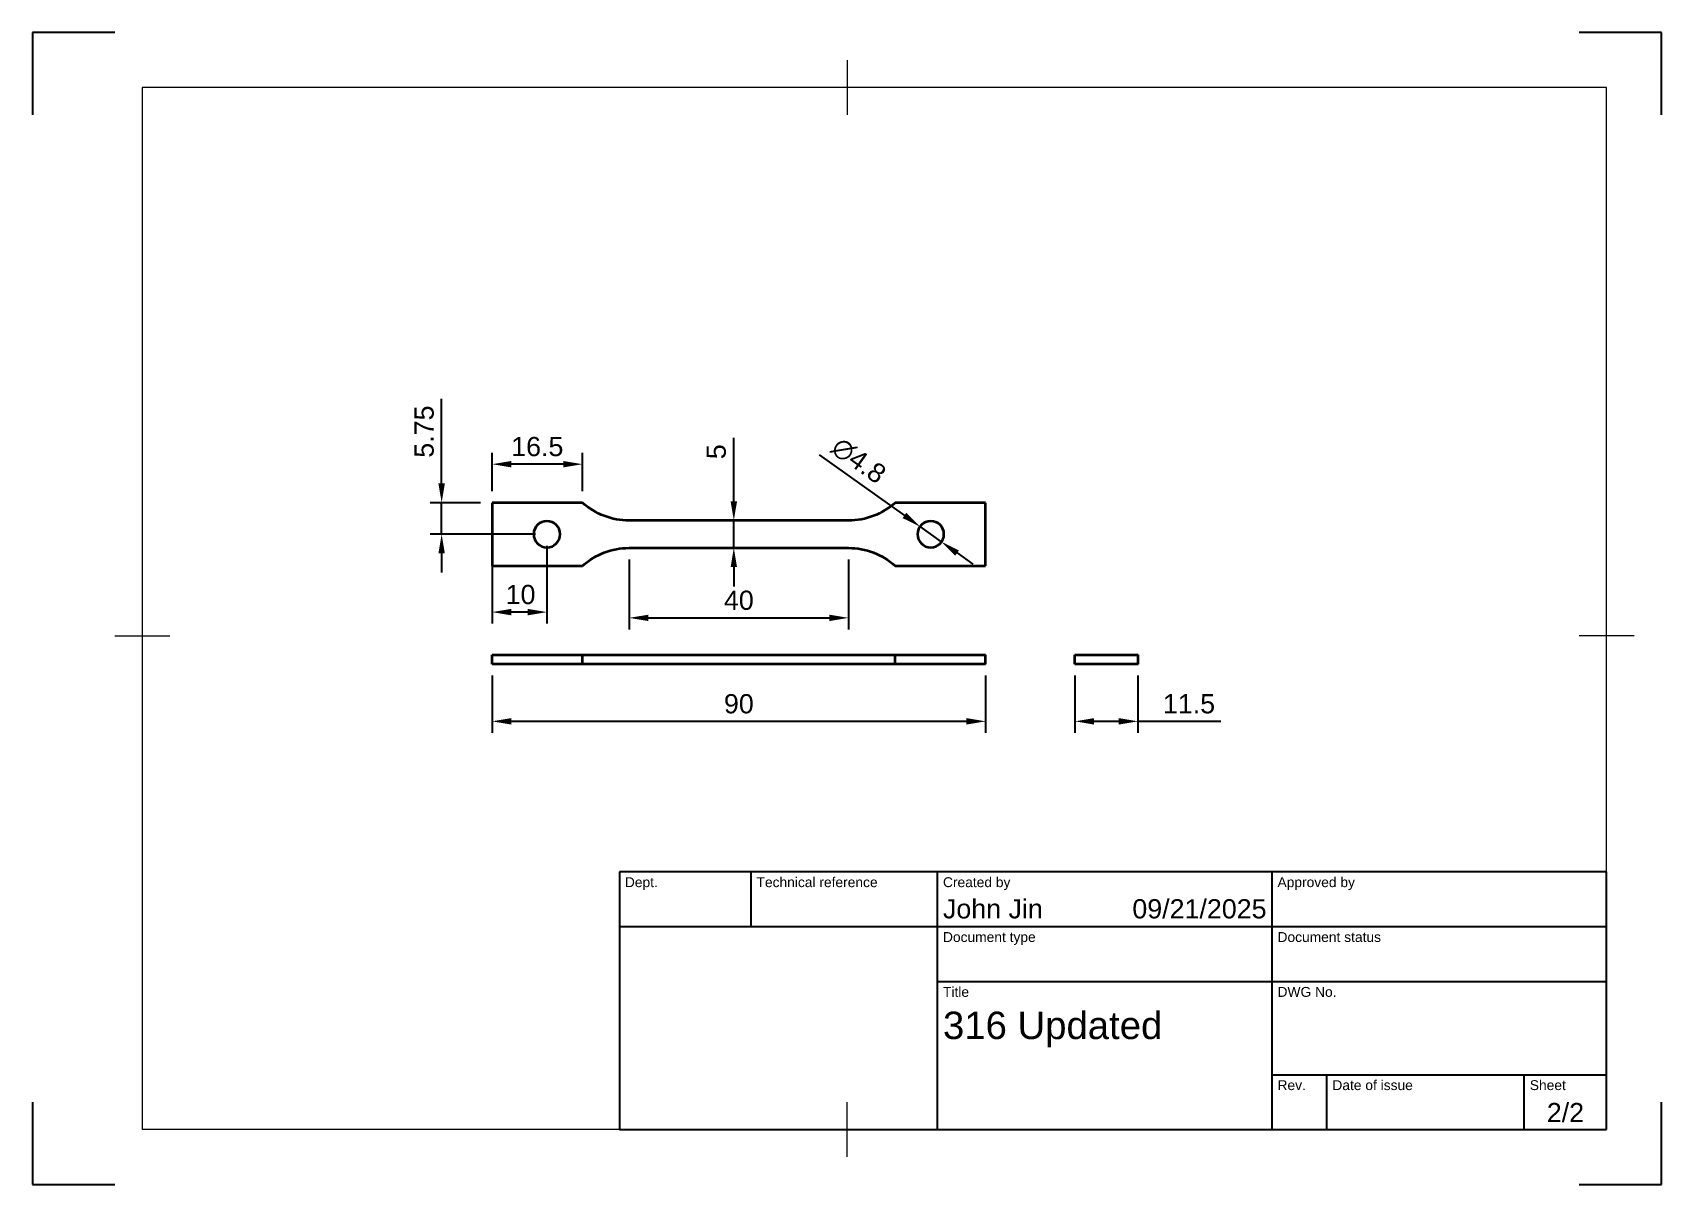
# Model space of a CAD drawing. Header units: millimetres. Extents: x 0 to 297, y 0 to 210.
import ezdxf
from ezdxf.enums import TextEntityAlignment as Align

# ---------------------------------------------------------------- set-up
doc = ezdxf.new("R2010")
doc.units = ezdxf.units.MM
doc.header["$LTSCALE"] = 0.75
for name, color, linetype, lineweight in [('BORDER', 7, 'Continuous', 18), ('FD_Dimensions', 7, 'Continuous', 18), ('TITLEBLOCK', 7, 'Continuous', 25), ('Visible', 7, 'Continuous', 35)]:
    doc.layers.add(name, color=color, linetype=linetype, lineweight=lineweight)
doc.styles.add('FusionTitle', font='arial.ttf')
doc.styles.get("Standard").update_dxf_attribs({"font": 'arial.ttf'})
doc.dimstyles.new('Dim-ISO-25', dxfattribs={"dimtxt": 3.5, "dimasz": 3.5, "dimexe": 2.1, "dimexo": 2.1, "dimgap": 1.4, "dimtad": 1, "dimzin": 12, "dimdsep": 46, "dimtxsty": 'Standard', "dimcen": 0, "dimazin": 3, "dimtp": 0.1, "dimtm": 0.1, "dimtfac": 0.714286, "dimtmove": 0, "dimatfit": 3, "dimfxl": 1, "dimtzin": 12, "dimarcsym": 0})

# ---------------------------------------------------------------- blocks, each defined once
blk = doc.blocks.new('ISO_A4(L)_SHEET')
at = {"layer": 'BORDER'}
for p, q in [((148.5, 205), (148.5, 195)), ((287, 200), (20, 200)), ((20, 200), (20, 10)), ((287, 10), (287, 200)), ((15, 100), (25, 100)), ((292, 100), (282, 100)), ((148.5, 5), (148.5, 15)), ((287, 10), (20, 10))]:
    blk.add_line(p, q, dxfattribs=at)
at = {"layer": 'Defpoints'}
for p, q in [((0, 210), (0, 195)), ((15, 210), (0, 210)), ((297, 210), (282, 210)), ((297, 195), (297, 210)), ((0, 15), (0, 0)), ((297, 0), (297, 15)), ((0, 0), (15, 0)), ((282, 0), (297, 0))]:
    blk.add_line(p, q, dxfattribs=at)
blk = doc.blocks.new('ISO_TITLEBLOCK')
at = {"layer": 'TITLEBLOCK'}
for p, q in [((0, 47), (-180, 47)), ((-180, 47), (-180, 0)), ((-156, 37), (-156, 47)), ((-122, 0), (-122, 47)), ((-61, 0), (-61, 47)), ((0, 0), (0, 47)), ((-180, 37), (0, 37)), ((-122, 27), (0, 27)), ((-61, 10), (0, 10)), ((-51, 0), (-51, 10)), ((-15, 0), (-15, 10)), ((-180, 0), (0, 0))]:
    blk.add_line(p, q, dxfattribs=at)
at = {"layer": 'TITLEBLOCK', "style": 'FusionTitle'}
for s, p in [('Dept.', (-179, 46)), ('Technical reference', (-155, 46)), ('Created by', (-121, 46)), ('Approved by', (-60, 46)), ('Document type', (-121, 36)), ('Document status', (-60, 36)), ('Title', (-121, 26)), ('DWG No.', (-60, 26)), ('Rev.', (-60, 9)), ('Date of issue', (-50, 9)), ('Sheet', (-14, 9))]:
    blk.add_text(s, height=1.8, dxfattribs=at).set_placement(p, align=Align.TOP_LEFT)
for tag, height, p in [('DEPT', 3.5, (-179, 42)), ('TECHNICAL_REFERENCE', 3.5, (-155, 42)), ('CREATED_BY', 3.5, (-121, 42)), ('APPROVED_BY', 3.5, (-60, 42)), ('DOCUMENT_TYPE', 3.5, (-121, 32)), ('DOCUMENT_STATUS', 3.5, (-60, 32)), ('TITLE_1', 5, (-121, 21.5)), ('TITLE_2', 5, (-121, 14)), ('TITLE_3', 5, (-121, 6.5)), ('DATE_OF_ISSUE', 3.5, (-50, 5))]:
    blk.add_attdef(tag, text='', height=height, dxfattribs=at).set_placement(p, align=Align.TOP_LEFT)
for tag, p in [('CREATED_DATE', (-62, 42)), ('APPROVED_DATE', (-0.99, 42))]:
    blk.add_attdef(tag, text='', height=3.5, dxfattribs=at).set_placement(p, align=Align.TOP_RIGHT)
for tag, height, p in [('DRAWING_NUMBER', 5, (-30.5, 19.75)), ('REV', 3.5, (-56, 4.85)), ('SHEET', 3.5, (-7.5, 4.85))]:
    blk.add_attdef(tag, text='', height=height, dxfattribs=at).set_placement(p, align=Align.TOP_CENTER)
blk = doc.blocks.new('*D14')
at = {"layer": 'Defpoints', "color": 0, "transparency": 16777216}
for p in [(83.78, 94.87), (173.78, 94.87), (173.78, 84.43)]:
    blk.add_point(p, dxfattribs=at)
at = {"layer": 'FD_Dimensions', "color": 0, "lineweight": -2, "transparency": 16777216}
for p, q in [((83.78, 92.77), (83.78, 82.33)), ((173.78, 92.77), (173.78, 82.33)), ((87.28, 84.43), (170.28, 84.43))]:
    blk.add_line(p, q, dxfattribs=at)
at = {"layer": 'FD_Dimensions', "color": 0, "transparency": 16777216}
for points in [[(87.28, 85.01), (87.28, 83.84), (83.78, 84.43)], [(170.28, 85.01), (170.28, 83.84), (173.78, 84.43)]]:
    blk.add_solid(points, dxfattribs=at)
at = {"layer": 'FD_Dimensions', "color": 0, "transparency": 16777216, "insert": (128.78, 87.61), "char_height": 3.5, "attachment_point": 5}
blk.add_mtext('90', dxfattribs=at)
blk = doc.blocks.new('*D15')
at = {"layer": 'Defpoints', "color": 0, "transparency": 16777216}
for p in [(190.06, 94.87), (201.56, 94.87), (201.56, 84.43)]:
    blk.add_point(p, dxfattribs=at)
at = {"layer": 'FD_Dimensions', "color": 0, "lineweight": -2, "transparency": 16777216}
for p, q in [((190.06, 92.77), (190.06, 82.33)), ((201.56, 92.77), (201.56, 82.33)), ((193.56, 84.43), (198.06, 84.43)), ((201.56, 84.43), (216.65, 84.43))]:
    blk.add_line(p, q, dxfattribs=at)
at = {"layer": 'FD_Dimensions', "color": 0, "transparency": 16777216}
for points in [[(193.56, 85.01), (193.56, 83.84), (190.06, 84.43)], [(198.06, 85.01), (198.06, 83.84), (201.56, 84.43)]]:
    blk.add_solid(points, dxfattribs=at)
at = {"layer": 'FD_Dimensions', "color": 0, "transparency": 16777216, "insert": (210.86, 87.61), "char_height": 3.5, "attachment_point": 5}
blk.add_mtext('11.5', dxfattribs=at)
blk = doc.blocks.new('*D16')
at = {"layer": 'Defpoints', "color": 0, "transparency": 16777216}
for p in [(161.82, 119.93), (165.73, 117.15)]:
    blk.add_point(p, dxfattribs=at)
at = {"layer": 'FD_Dimensions', "color": 0, "lineweight": -2, "transparency": 16777216}
for p, q in [((143.43, 133.04), (158.97, 121.96)), ((165.73, 117.15), (161.82, 119.93)), ((168.58, 115.12), (171.43, 113.08))]:
    blk.add_line(p, q, dxfattribs=at)
at = {"layer": 'FD_Dimensions', "color": 0, "transparency": 16777216}
for points in [[(159.31, 122.44), (158.63, 121.49), (161.82, 119.93)], [(168.92, 115.59), (168.24, 114.64), (165.73, 117.15)]]:
    blk.add_solid(points, dxfattribs=at)
at = {"layer": 'FD_Dimensions', "color": 0, "transparency": 16777216, "insert": (150.63, 131.95), "char_height": 3.5, "attachment_point": 5, "rotation": 324.5221}
blk.add_mtext('∅4.8', dxfattribs=at)
blk = doc.blocks.new('*D17')
at = {"layer": 'Defpoints', "color": 0, "transparency": 16777216}
for p in [(108.78, 116.04), (148.78, 116.04), (148.78, 103.29)]:
    blk.add_point(p, dxfattribs=at)
at = {"layer": 'FD_Dimensions', "color": 0, "lineweight": -2, "transparency": 16777216}
for p, q in [((108.78, 113.94), (108.78, 101.19)), ((148.78, 113.94), (148.78, 101.19)), ((112.28, 103.29), (145.28, 103.29))]:
    blk.add_line(p, q, dxfattribs=at)
at = {"layer": 'FD_Dimensions', "color": 0, "transparency": 16777216}
for points in [[(112.28, 103.87), (112.28, 102.71), (108.78, 103.29)], [(145.28, 103.87), (145.28, 102.71), (148.78, 103.29)]]:
    blk.add_solid(points, dxfattribs=at)
at = {"layer": 'FD_Dimensions', "color": 0, "transparency": 16777216, "insert": (128.78, 106.48), "char_height": 3.5, "attachment_point": 5}
blk.add_mtext('40', dxfattribs=at)
blk = doc.blocks.new('*D18')
at = {"layer": 'Defpoints', "color": 0, "transparency": 16777216}
for p in [(124.8, 121.04), (124.8, 116.04), (127.86, 116.04)]:
    blk.add_point(p, dxfattribs=at)
at = {"layer": 'FD_Dimensions', "color": 0, "lineweight": -2, "transparency": 16777216}
for p, q in [((127.86, 124.54), (127.86, 136.14)), ((126.9, 121.04), (129.96, 121.04)), ((127.86, 116.04), (127.86, 121.04)), ((126.9, 116.04), (129.96, 116.04)), ((127.86, 112.54), (127.86, 109.04))]:
    blk.add_line(p, q, dxfattribs=at)
at = {"layer": 'FD_Dimensions', "color": 0, "transparency": 16777216}
for points in [[(127.28, 124.54), (128.45, 124.54), (127.86, 121.04)], [(127.28, 112.54), (128.45, 112.54), (127.86, 116.04)]]:
    blk.add_solid(points, dxfattribs=at)
at = {"layer": 'FD_Dimensions', "color": 0, "transparency": 16777216, "insert": (124.68, 133.58), "char_height": 3.5, "attachment_point": 5, "rotation": 90}
blk.add_mtext('5', dxfattribs=at)
blk = doc.blocks.new('*D19')
at = {"layer": 'Defpoints', "color": 0, "transparency": 16777216}
for p in [(83.78, 124.29), (93.78, 118.54), (83.78, 104.34)]:
    blk.add_point(p, dxfattribs=at)
at = {"layer": 'FD_Dimensions', "color": 0, "lineweight": -2, "transparency": 16777216}
for p, q in [((83.78, 122.19), (83.78, 102.24)), ((93.78, 116.44), (93.78, 102.24)), ((90.28, 104.34), (87.28, 104.34))]:
    blk.add_line(p, q, dxfattribs=at)
at = {"layer": 'FD_Dimensions', "color": 0, "transparency": 16777216}
for points in [[(87.28, 104.93), (87.28, 103.76), (83.78, 104.34)], [(90.28, 104.93), (90.28, 103.76), (93.78, 104.34)]]:
    blk.add_solid(points, dxfattribs=at)
at = {"layer": 'FD_Dimensions', "color": 0, "transparency": 16777216, "insert": (88.98, 107.53), "char_height": 3.5, "attachment_point": 5}
blk.add_mtext('10', dxfattribs=at)
blk = doc.blocks.new('*D20')
at = {"layer": 'Defpoints', "color": 0, "transparency": 16777216}
for p in [(83.78, 131.31), (83.78, 124.29), (100.28, 124.29)]:
    blk.add_point(p, dxfattribs=at)
at = {"layer": 'FD_Dimensions', "color": 0, "lineweight": -2, "transparency": 16777216}
for p, q in [((83.78, 126.39), (83.78, 133.41)), ((96.78, 131.31), (87.28, 131.31)), ((100.28, 126.39), (100.28, 133.41))]:
    blk.add_line(p, q, dxfattribs=at)
at = {"layer": 'FD_Dimensions', "color": 0, "transparency": 16777216}
for points in [[(87.28, 131.89), (87.28, 130.73), (83.78, 131.31)], [(96.78, 131.89), (96.78, 130.73), (100.28, 131.31)]]:
    blk.add_solid(points, dxfattribs=at)
at = {"layer": 'FD_Dimensions', "color": 0, "transparency": 16777216, "insert": (92.03, 134.5), "char_height": 3.5, "attachment_point": 5}
blk.add_mtext('16.5', dxfattribs=at)
blk = doc.blocks.new('*D21')
at = {"layer": 'Defpoints', "color": 0, "transparency": 16777216}
for p in [(74.59, 124.29), (83.78, 124.29), (93.78, 118.54)]:
    blk.add_point(p, dxfattribs=at)
at = {"layer": 'FD_Dimensions', "color": 0, "lineweight": -2, "transparency": 16777216}
for p, q in [((74.59, 127.79), (74.59, 143.21)), ((81.68, 124.29), (72.49, 124.29)), ((74.59, 118.54), (74.59, 124.29)), ((91.68, 118.54), (72.49, 118.54)), ((74.59, 115.04), (74.59, 111.54))]:
    blk.add_line(p, q, dxfattribs=at)
at = {"layer": 'FD_Dimensions', "color": 0, "transparency": 16777216}
for points in [[(74, 127.79), (75.17, 127.79), (74.59, 124.29)], [(74, 115.04), (75.17, 115.04), (74.59, 118.54)]]:
    blk.add_solid(points, dxfattribs=at)
at = {"layer": 'FD_Dimensions', "color": 0, "transparency": 16777216, "insert": (71.41, 137.25), "char_height": 3.5, "attachment_point": 5, "rotation": 90}
blk.add_mtext('5.75', dxfattribs=at)

msp = doc.modelspace()

# ---------------------------------------------------------------- linework, layer by layer
at = {"layer": 'Visible', "extrusion": (3.63293e-29, 2.96652e-13, -1)}
for p, q in [((100.277, 124.29), (83.777, 124.29)), ((83.777, 124.29), (83.777, 112.79)), ((173.777, 124.29), (157.277, 124.29)), ((173.777, 112.79), (173.777, 124.29)), ((148.777, 121.04), (108.777, 121.04)), ((108.777, 116.04), (148.777, 116.04)), ((83.777, 112.79), (100.277, 112.79)), ((157.277, 112.79), (173.777, 112.79))]:
    msp.add_line(p, q, dxfattribs=at)
at = {"layer": 'Visible', "extrusion": (0, 1, 0)}
for p, q in [((83.777, 96.569), (100.277, 96.569)), ((83.777, 94.869), (83.777, 96.569)), ((100.277, 96.569), (108.777, 96.569)), ((100.277, 94.869), (100.277, 96.569)), ((108.777, 96.569), (148.777, 96.569)), ((148.777, 96.569), (157.277, 96.569)), ((157.277, 96.569), (173.777, 96.569)), ((157.277, 94.869), (157.277, 96.569)), ((173.777, 94.869), (173.777, 96.569)), ((190.063, 96.569), (201.563, 96.569)), ((190.063, 94.869), (190.063, 96.569)), ((201.563, 94.869), (201.563, 96.569)), ((100.277, 94.869), (83.777, 94.869)), ((108.777, 94.869), (100.277, 94.869)), ((148.777, 94.869), (108.777, 94.869)), ((157.277, 94.869), (148.777, 94.869)), ((173.777, 94.869), (157.277, 94.869)), ((201.563, 94.869), (190.063, 94.869))]:
    msp.add_line(p, q, dxfattribs=at)
at = {"layer": 'Visible', "extrusion": (3.63293e-29, 2.96652e-13, -1)}
for centre in [(-93.777, 118.54), (-163.777, 118.54)]:
    msp.add_circle(centre, 2.4, dxfattribs=at)
for centre, start, end in [((-108.777, 133.78), 270, 311.849), ((-148.777, 133.78), 228.151, 270), ((-108.777, 103.299), 48.151, 90), ((-148.777, 103.299), 90, 131.849)]:
    msp.add_arc(centre, 12.74, start, end, dxfattribs=at)

# ---------------------------------------------------------------- block references
at = {"layer": 'BORDER'}
msp.add_blockref('ISO_A4(L)_SHEET', (0, 0), dxfattribs=at)
at = {"layer": 'TITLEBLOCK'}
msp.add_blockref('ISO_TITLEBLOCK', (287, 10), dxfattribs=at).add_auto_attribs({'CREATED_DATE': '09/21/2025', 'SHEET': '2/2', 'TITLE_1': '316 Updated', 'CREATED_BY': 'John Jin'})

# ---------------------------------------------------------------- dimensions: what is measured, and where the dimension line sits
at = {"layer": 'FD_Dimensions'}
dim = msp.add_linear_dim(base=(74.587, 124.29), p1=(93.777, 118.54), p2=(83.777, 124.29), angle=270, dimstyle='Dim-ISO-25', override={"dimlfac": 1, "dimclrd": 0, "dimclre": 0}, dxfattribs=at)
dim.commit()
dim.dimension.update_dxf_attribs({"geometry": '*D21', "text_midpoint": (71.407, 137.249)})
for p1, p2, distance, picture, middle in [((100.277, 124.29), (83.777, 124.29), -7.021, '*D20', (92.027, 134.498)), ((108.777, 116.04), (148.777, 116.04), -12.75, '*D17', (128.777, 106.477))]:
    dim = msp.add_aligned_dim(p1=p1, p2=p2, distance=distance, dimstyle='Dim-ISO-25', override={"dimlfac": 1, "dimclrd": 0, "dimclre": 0}, dxfattribs=at)
    dim.commit()
    dim.dimension.update_dxf_attribs({"geometry": picture, "text_midpoint": middle})
dim = msp.add_diameter_dim_2p(p1=(165.732, 117.147), p2=(161.823, 119.933), dimstyle='Dim-ISO-25', override={"dimlfac": 1, "dimclrd": 0, "dimclre": 0}, dxfattribs=at)
dim.commit()
dim.dimension.update_dxf_attribs({"geometry": '*D16', "text_midpoint": (148.72, 129.271), "dimtype": 163})
dim = msp.add_linear_dim(base=(127.863, 116.04), p1=(124.802, 121.04), p2=(124.802, 116.04), angle=270, dimstyle='Dim-ISO-25', override={"dimlfac": 1}, dxfattribs=at)
dim.commit()
dim.dimension.update_dxf_attribs({"geometry": '*D18', "text_midpoint": (127.863, 133.577), "dimtype": 160})
dim = msp.add_linear_dim(base=(83.777, 104.342), p1=(93.777, 118.54), p2=(83.777, 124.29), dimstyle='Dim-ISO-25', override={"dimlfac": 1}, dxfattribs=at)
dim.commit()
dim.dimension.update_dxf_attribs({"geometry": '*D19', "text_midpoint": (88.983, 104.342), "dimtype": 160})
for base, p1, p2, picture, middle in [((173.777, 84.427), (83.777, 94.869), (173.777, 94.869), '*D14', (128.777, 87.614)), ((201.563, 84.427), (190.063, 94.869), (201.563, 94.869), '*D15', (210.857, 87.614))]:
    dim = msp.add_linear_dim(base=base, p1=p1, p2=p2, dimstyle='Dim-ISO-25', override={"dimlfac": 1}, dxfattribs=at)
    dim.commit()
    dim.dimension.update_dxf_attribs({"geometry": picture, "text_midpoint": middle})

doc.saveas('drawing.dxf')
